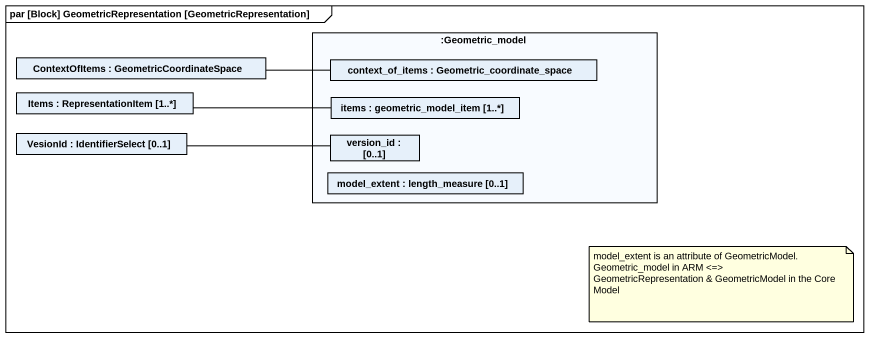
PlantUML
@startuml
mainframe par [Block] GeometricRepresentation [GeometricRepresentation]
rectangle "ContextOfItems : GeometricCoordinateSpace" as ContextOfItems
rectangle ":Geometric_model" as Geometric_model {
  rectangle "context_of_items : Geometric_coordinate_space" as context_of_items
  rectangle "items : geometric_model_item [1..*]" as items
  rectangle "version_id :  [0..1]" as version_id
  rectangle "model_extent : length_measure [0..1]" as model_extent
}
rectangle "Items : RepresentationItem [1..*]" as Items
rectangle "VesionId : IdentifierSelect [0..1]" as VesionId
ContextOfItems -right- context_of_items
Items -right- items
VesionId -right- version_id
note as N1
  model_extent is an attribute of GeometricModel.
  Geometric_model in ARM <=> GeometricRepresentation & GeometricModel in the Core Model
end note
@enduml
